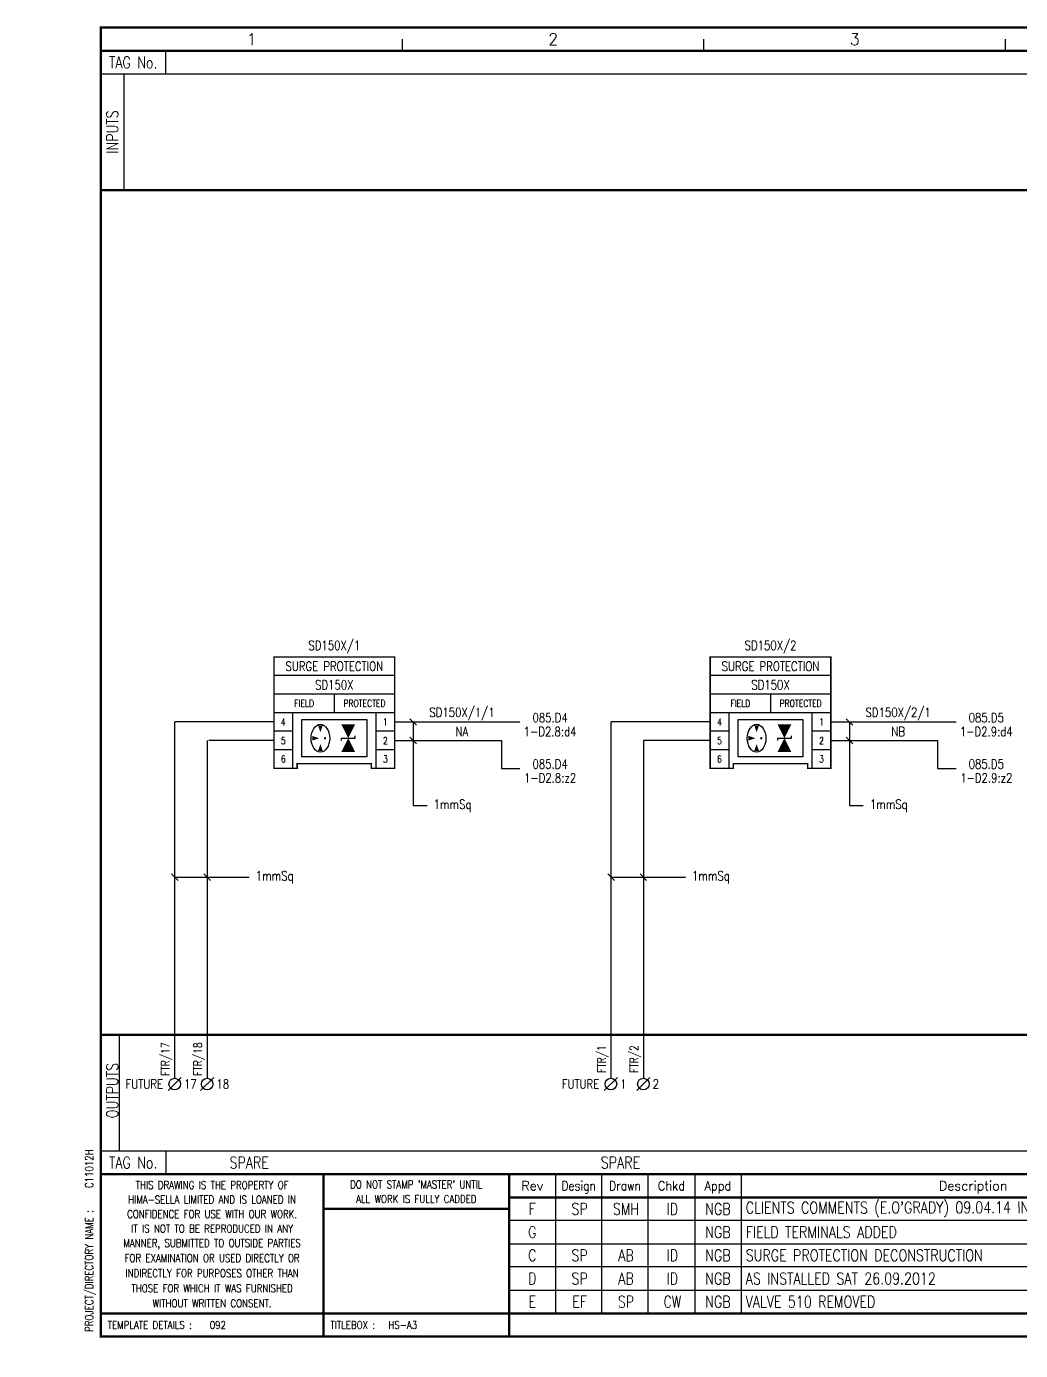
# Model space of a CAD drawing. Extents: x 0 to 414, y 0 to 285.
# Drawn here: x 0 to 214.2, y 0 to 285.2 of the extents above; entities that cross this region are included whole.
import ezdxf
from ezdxf.enums import TextEntityAlignment as Align

# ---------------------------------------------------------------- set-up
doc = ezdxf.new("R2010")
doc.units = 0
doc.header["$MEASUREMENT"] = 0
doc.linetypes.add('CONTINU', pattern=[0])
doc.layers.get('0').update_dxf_attribs({"linetype": 'CONTINUOUS'})
for name, color, linetype in [('CATALOGUE', 2, 'CONTINUOUS'), ('COL', 2, 'CONTINU'), ('COUNTER', 2, 'CONTINUOUS'), ('LOCATION', 2, 'CONTINUOUS'), ('PCABGREY-0_22', 7, 'CONTINUOUS'), ('PREFIX', 2, 'CONTINUOUS'), ('RECORD', 2, 'CONTINUOUS'), ('ROW', 2, 'CONTINU'), ('SNA', 2, 'CONTINUOUS'), ('TEXT', 2, 'CONTINUOUS'), ('TPOL', 3, 'CONTINUOUS'), ('UPS', 2, 'CONTINUOUS'), ('WIRENOS', 4, 'CONTINUOUS'), ('ZONE', 2, 'CONTINUOUS')]:
    doc.layers.add(name, color=color, linetype=linetype)
doc.styles.add('CATALOGU', font='romans.shx', dxfattribs={"width": 0.8})
doc.styles.add('LOCATION', font='ROMANS.shx', dxfattribs={"width": 0.8, "height": 2.5})
doc.styles.add('PINS', font='romans.shx', dxfattribs={"width": 0.8, "height": 2})
doc.styles.add('REFERENC', font='romans.shx', dxfattribs={"width": 0.8})
doc.styles.add('ROMAND', font='ROMAND')
doc.styles.add('ROMANS', font='romans.shx', dxfattribs={"width": 0.8})
doc.styles.add('SYMBOL', font='romans.shx', dxfattribs={"width": 0.8})
doc.styles.add('TERMINAL', font='romans.shx', dxfattribs={"width": 0.8, "height": 2})
doc.styles.add('ZONE', font='ROMANS.shx', dxfattribs={"width": 0.8, "height": 2.5})

# ---------------------------------------------------------------- blocks, each defined once
blk = doc.blocks.new('EDREV')
at = {"color": 2, "style": 'ROMANS', "width": 0.8}
for tag, p in [('DES', (129.2, 29.25)), ('DRN', (139.2, 29.25)), ('CHKD', (149.2, 29.25)), ('DES', (129.2, 24.25)), ('DRN', (139.2, 24.25)), ('CHKD', (149.2, 24.25)), ('DES', (129.2, 19.25)), ('DRN', (139.2, 19.25)), ('CHKD', (149.2, 19.25)), ('DES', (129.2, 14.25)), ('DRN', (139.2, 14.25)), ('CHKD', (149.2, 14.25)), ('DES', (129.2, 9.25)), ('DRN', (139.2, 9.25)), ('CHKD', (149.2, 9.25))]:
    blk.add_attdef(tag, text='', height=2.5, dxfattribs=at).set_placement(p, align=Align.CENTER)
blk = doc.blocks.new('SD150XIN')
for p, q in [((26, 10), (0, 10)), ((26, 6), (0, 6)), ((13, 6), (13, 2)), ((26, 2), (0, 2)), ((4, 2), (4, -10)), ((6, 0.5), (20, 0.5)), ((6, -7.5), (6, 0.5)), ((20, 0.5), (20, -7.5)), ((22, -10), (22, 2)), ((4, -2), (0, -2)), ((26, -2), (22, -2)), ((14.5, -3.5), (17.5, -3.5)), ((14.5, -3.5), (14.5, -4)), ((17.5, -3.5), (17.5, -3)), ((4, -6), (0, -6)), ((20, -7.5), (6, -7.5)), ((26, -6), (22, -6))]:
    blk.add_line(p, q)
at = {"const_width": 0.3}
blk.add_lwpolyline([(21, -9), (21, -10), (26, -10), (26, 14), (0, 14), (0, -10), (5, -10), (5, -9)], close=True, dxfattribs=at)
for points in [[(16, -0.5, 3, 0, 0), (16, -3.5, 0, 0, 0)], [(10, -0.75, 1, 0, 0), (10, -2.25, 0, 0, 0)], [(16, -6.5, 3, 0, 0), (16, -3.5, 0, 0, 0)], [(8.25, -3.5, 1, 0, 0), (9.75, -3.5, 0, 0, 0)], [(10, -6.25, 1, 0, 0), (10, -4.75, 0, 0, 0)]]:
    blk.add_lwpolyline(points, format="xyseb")
at = {"const_width": 0.25}
blk.add_lwpolyline([(10.88, -3.5, 1), (11.12, -3.5, 1)], format="xyb", close=True, dxfattribs=at)
blk.add_ellipse((10, -3.5), major_axis=(0, -3), ratio=0.6667)
at = {"style": 'ROMANS', "width": 0.8}
for s, height, p in [('SURGE PROTECTION', 2, (13, 12)), ('SD150X', 2, (13, 8)), ('FIELD', 1.5, (6.5, 4)), ('PROTECTED', 1.5, (19.5, 4)), ('4', 1.5, (2, 0)), ('1', 1.5, (24, 0)), ('5', 1.5, (2, -4)), ('2', 1.5, (24, -4)), ('6', 1.5, (2, -8)), ('3', 1.5, (24, -8))]:
    blk.add_text(s, height=height, dxfattribs=at).set_placement(p, align=Align.MIDDLE)
at = {"layer": 'CATALOGUE', "style": 'CATALOGU', "width": 0.8, "flags": 1}
blk.add_attdef('CATALOGUE', (28, 10), '', height=1, dxfattribs=at)
at = {"layer": 'LOCATION', "style": 'LOCATION', "width": 0.8, "flags": 1}
blk.add_attdef('LOCATION', (28, 8), '', height=1, dxfattribs=at)
at = {"layer": 'RECORD', "style": 'REFERENC', "width": 0.8, "flags": 1}
blk.add_attdef('RECORD', (28, 12), '', height=1, dxfattribs=at)
at = {"layer": 'SNA', "style": 'SYMBOL', "width": 0.8}
blk.add_attdef('SNA', text='', height=2, dxfattribs=at).set_placement((13, 15.5), align=Align.CENTER)
at = {"layer": 'TPOL', "style": 'PINS', "width": 0.8, "flags": 1}
for tag, p in [('CN1', (0, 0)), ('CN2', (0, -4)), ('CN3', (0, -8))]:
    blk.add_attdef(tag, text='', height=1.5, dxfattribs=at).set_placement(p, align=Align.MIDDLE_LEFT)
for tag, p in [('CN4', (26, 0)), ('CN5', (26, -4)), ('CN6', (26, -8))]:
    blk.add_attdef(tag, text='', height=1.5, dxfattribs=at).set_placement(p, align=Align.MIDDLE_RIGHT)
at = {"layer": 'ZONE', "style": 'ZONE', "width": 0.8, "flags": 1}
blk.add_attdef('ZONE', (28, 6), '', height=1, dxfattribs=at)
blk = doc.blocks.new('TERM02')
blk.add_line((1.4142, 1.4142), (-1.4142, -1.4142))
blk.add_circle((0, 0), 1.25)
at = {"layer": 'CATALOGUE', "style": 'CATALOGU', "width": 0.8, "flags": 9}
blk.add_attdef('CATALOGUE', (2, -3.5), '', height=0.5, dxfattribs=at)
at = {"layer": 'COUNTER', "style": 'SYMBOL', "width": 0.8, "flags": 8}
blk.add_attdef('COUNTER', text='', height=2, dxfattribs=at).set_placement((2, 0), align=Align.MIDDLE_LEFT)
at = {"layer": 'LOCATION', "style": 'LOCATION', "width": 0.8, "flags": 1}
blk.add_attdef('LOCATION', (2, -4.25), '', height=0.5, dxfattribs=at)
at = {"layer": 'PREFIX', "style": 'TERMINAL', "width": 0.8}
blk.add_attdef('PREFIX', text='', height=2, dxfattribs=at).set_placement((-2.5, 0), align=Align.MIDDLE_RIGHT)
at = {"layer": 'RECORD', "style": 'REFERENC', "width": 0.8, "flags": 9}
blk.add_attdef('RECORD', (2, -2.75), '', height=0.5, dxfattribs=at)
at = {"layer": 'SNA', "style": 'SYMBOL', "width": 0.8, "flags": 9}
blk.add_attdef('SNA', (2, -2), '', height=0.5, dxfattribs=at)
at = {"layer": 'TPOL', "style": 'PINS', "width": 0.8, "flags": 9}
blk.add_attdef('CN1', (0, 1.5), '', height=0.5, dxfattribs=at)
blk.add_attdef('CN2', text='', height=0.5, dxfattribs=at).set_placement((0, -1.5), align=Align.TOP_LEFT)
at = {"layer": 'ZONE', "style": 'ZONE', "width": 0.8, "flags": 1}
blk.add_attdef('ZONE', (2, -5), '', height=0.5, dxfattribs=at)
blk = doc.blocks.new('HS-A3')
at = {"color": 1}
for p, q in [((81, 280), (81, 282.5)), ((146, 280), (146, 282.5)), ((211, 280), (211, 282.5)), ((114, 38), (114, 8)), ((124, 8), (124, 38)), ((134, 8), (134, 38)), ((144, 38), (144, 8)), ((154, 38), (154, 8)), ((301.5, 28), (104, 28)), ((104, 23), (301.5, 23)), ((301.5, 18), (104, 18)), ((104, 13), (270.5, 13)), ((0, 0), (0, 0.025))]:
    blk.add_line(p, q, dxfattribs=at)
at = {"color": 1, "const_width": 0.5}
blk.add_lwpolyline([(16, 3), (409, 3), (409, 285), (16, 285)], close=True, dxfattribs=at)
for points in [[(16, 280), (404, 280)], [(409, 38), (16, 38)], [(64, 3), (64, 38)], [(104, 3), (104, 38)], [(270.5, 33), (104, 33)], [(104, 30.5), (64, 30.5)], [(270.5, 8), (16, 8)]]:
    blk.add_lwpolyline(points, dxfattribs=at)
at = {"color": 2, "style": 'ROMAND'}
for s, p in [('1', (48.5, 282.5)), ('2', (113.5, 282.5)), ('3', (178.5, 282.5))]:
    blk.add_text(s, height=2.5, dxfattribs=at).set_placement(p, align=Align.MIDDLE)
at = {"color": 3, "lineweight": 13, "style": 'ROMANS', "width": 0.8}
for s, p in [('THIS DRAWING IS THE PROPERTY OF', (40, 35.6443)), ("DO NOT STAMP 'MASTER' UNTIL", (84, 35.7693)), ('HIMA-SELLA LIMITED AND IS LOANED IN', (40, 32.5193)), ('ALL WORK IS FULLY CADDED', (84, 32.6443)), ('CONFIDENCE FOR USE WITH OUR WORK.', (40, 29.3879)), ('IT IS NOT TO BE REPRODUCED IN ANY', (40, 26.2629)), ('MANNER, SUBMITTED TO OUTSIDE PARTIES', (40, 23.1379)), ('FOR EXAMINATION OR USED DIRECTLY OR', (40, 19.9054)), ('INDIRECTLY FOR PURPOSES OTHER THAN', (40, 16.6554)), ('THOSE FOR WHICH IT WAS FURNISHED', (40, 13.4054)), ('WITHOUT WRITTEN CONSENT.', (40, 10.1554))]:
    blk.add_text(s, height=1.7, dxfattribs=at).set_placement(p, align=Align.MIDDLE_CENTER)
at = {"color": 4, "style": 'ROMAND'}
for s, p in [('Rev', (109, 34.5)), ('Description', (204, 34.5))]:
    blk.add_text(s, height=2, dxfattribs=at).set_placement(p, align=Align.CENTER)
for s, width, p in [('Design', 0.85, (119, 34.5)), ('Drawn', 0.85, (129, 34.5)), ('Chkd', 0.9, (139, 34.5)), ('Appd', 0.9, (149, 34.5))]:
    blk.add_text(s, height=2, dxfattribs=dict(at, width=width)).set_placement(p, align=Align.CENTER)
at = {"color": 3, "style": 'ROMANS', "width": 0.8}
blk.add_text('PROJECT/DIRECTORY NAME :', height=1.7, rotation=90, dxfattribs=at).set_placement((13.5, 4), align=Align.MIDDLE_LEFT)
for s, p in [('TEMPLATE DETAILS :', (17.5, 5.5)), ('TITLEBOX :', (65.5, 5.5)), ('HS-A3', (78, 5.5))]:
    blk.add_text(s, height=1.7, dxfattribs=at).set_placement(p, align=Align.MIDDLE_LEFT)
at = {"layer": 'COL', "style": 'ROMAND', "flags": 9}
for tag, p in [('COL1', (48.5, 282.5)), ('COL2', (113.5, 282.5)), ('COL3', (178.5, 282.5)), ('COL4', (243.5, 282.5)), ('COL5', (308.5, 282.5)), ('COL6', (373.5, 282.5))]:
    blk.add_attdef(tag, p, '', height=2.5, dxfattribs=at)
at = {"layer": 'ROW', "style": 'ROMAND', "flags": 9}
for tag, p in [('ROW1', (406.5, 249.5)), ('ROW2', (406.5, 188.5)), ('ROW3', (406.5, 127.5)), ('ROW4', (406.5, 66.5))]:
    blk.add_attdef(tag, p, '', height=2.5, dxfattribs=at)
at = {"layer": 'UPS', "color": 3, "style": 'ROMANS', "width": 0.8, "flags": 8}
blk.add_attdef('PROJS->NOMPRO', text='', height=1.7, rotation=90, dxfattribs=at).set_placement((13.5, 35), align=Align.MIDDLE_LEFT)
at = {"layer": 'UPS', "style": 'ROMANS', "width": 3.1263, "flags": 8}
blk.add_attdef('PLANOS->MCAN1', text='', height=2.5, rotation=0.061173, dxfattribs=at).set_placement((155, 31.6443), (254, 31.75), align=Align.FIT)
at = {"layer": 'UPS', "style": 'ROMANS', "width": 0.8, "flags": 8}
for tag, height, p in [('PLANOS->VERIF', 2.5, (293.5, 34.25)), ('PLANOS->CANVI1', 2.5, (109, 29.25)), ('PLANOS->NCAN1', 2.5, (149, 29.25)), ('PLANOS->DCAN1', 2.5, (262.5, 29.25)), ('PLANOS->ORIG', 2.5, (293.5, 29.25)), ('PLANOS->CANVI2', 2.5, (109, 24.25)), ('PLANOS->NCAN2', 2.5, (149, 24.25)), ('PLANOS->DCAN2', 2.5, (262.5, 24.25)), ('PLANOS->HECHF', 2.5, (293.5, 24.25)), ('PLANOS->CANVI3', 2.5, (109, 19.25)), ('PLANOS->NCAN3', 2.5, (149, 19.25)), ('PLANOS->DCAN3', 2.5, (262.5, 19.25)), ('PLANOS->HECHD', 2.5, (293.5, 19.25)), ('PLANOS->CANVI4', 2.5, (109, 14.25)), ('PLANOS->NCAN4', 2.5, (149, 14.25)), ('PLANOS->DCAN4', 2.5, (262.5, 14.25)), ('PLANOS->DATACREA', 2.5, (293.5, 14.25)), ('PLANOS->CANVI5', 2.5, (109, 9.25)), ('PLANOS->NCAN5', 2.5, (149, 9.25)), ('PLANOS->DCAN5', 2.5, (262.5, 9.25)), ('PLANOS->NR1', 2.5, (293.5, 9.25)), ('PROJS->DESCPRO3', 5, (345.5, 5.5)), ('PLANOS->PLANO', 5, (378.5, 5.5)), ('PLANOS->USER', 5, (402.75, 5.5)), ('PLANOS->NR2', 2.5, (293.5, 4.25))]:
    blk.add_attdef(tag, text='', height=height, dxfattribs=at).set_placement(p, align=Align.CENTER)
at = {"layer": 'UPS', "style": 'ROMANS', "flags": 8}
for tag, width, p, p2 in [('PLANOS->MCAN2', 3.0574, (155, 26.75), (254, 26.75)), ('PLANOS->MCAN3', 3.0574, (155, 21.75), (254, 21.75)), ('PLANOS->MCAN4', 3.0462, (155, 16.75), (254, 16.75)), ('PLANOS->MCAN5', 3.0574, (155, 11.75), (254, 11.75))]:
    blk.add_attdef(tag, text='', height=2.5, dxfattribs=dict(at, width=width)).set_placement(p, p2, align=Align.FIT)
at = {"layer": 'UPS', "style": 'ROMANS', "width": 0.8, "flags": 8}
blk.add_attdef('PLANOS->DENOM', (313.5, 24.25), '', height=2.5, dxfattribs=at)
at = {"layer": 'UPS', "color": 4, "style": 'ROMANS', "width": 0.8, "flags": 8}
for tag, p in [('PROJS->DESCPRO1', (303, 19.25)), ('PROJS->DESCPRO2', (303, 14.25))]:
    blk.add_attdef(tag, p, '', height=2.5, dxfattribs=at)
at = {"layer": 'UPS', "color": 3, "style": 'ROMANS', "width": 0.8, "flags": 8}
blk.add_attdef('PLANOS->PROTOTIPO', text='', height=1.7, dxfattribs=at).set_placement((39.5, 5.5), align=Align.MIDDLE_LEFT)
at = {"layer": 'UPS', "style": 'ROMANS', "width": 0.8, "flags": 8}
blk.add_attdef('PLANOS->OBS4', text='', height=2.5, dxfattribs=at).set_placement((107, 5.5), align=Align.MIDDLE_LEFT)

msp = doc.modelspace()

# ---------------------------------------------------------------- linework, layer by layer
at = {"color": 1}
for p, q in [((30, 275), (30, 280)), ((404, 275), (16, 275)), ((21, 275), (21, 250)), ((20, 68), (20, 43)), ((16, 43), (326.6546, 43)), ((30, 43), (30, 38))]:
    msp.add_line(p, q, dxfattribs=at)
for p, q in [((31.9869, 58.6632), (31.98398, 135.4107)), ((53.3376, 135.4107), (31.9869, 135.4107)), ((79.3376, 135.4107), (106.3376, 135.4107)), ((82.6304, 136.1178), (84.0447, 134.7036)), ((83.3376, 135.4107), (83.3376, 117.4107)), ((147.3376, 135.4107), (125.9869, 135.4107)), ((125.9869, 58.6632), (125.9869, 135.4107)), ((173.3376, 135.4107), (200.3376, 135.4107)), ((176.6304, 136.1178), (178.0447, 134.7036)), ((177.3376, 135.4107), (177.3376, 117.4107)), ((53.3376, 131.4107), (39.2756, 131.4107)), ((79.3376, 131.4107), (102.3376, 131.4107)), ((82.6304, 132.1178), (84.0447, 130.7036)), ((102.3376, 131.4107), (102.3376, 125.4107)), ((147.3376, 131.4107), (132.9381, 131.4107)), ((173.3376, 131.4107), (196.3376, 131.4107)), ((176.6304, 132.1178), (178.0447, 130.7036)), ((196.3376, 131.4107), (196.3376, 125.4107)), ((102.3376, 125.4107), (106.3376, 125.4107)), ((196.3376, 125.4107), (200.3376, 125.4107)), ((83.3376, 117.4107), (86.3376, 117.4107)), ((177.3376, 117.4107), (180.3376, 117.4107)), ((31.2781, 102.7071), (32.6924, 101.2929)), ((38.231, 102.7071), (39.6452, 101.2929)), ((125.2797, 102.7071), (126.694, 101.2929)), ((132.231, 102.7071), (133.6452, 101.2929)), ((31.98525, 102), (48, 102)), ((125.9869, 102), (142, 102))]:
    msp.add_line(p, q)
at = {"color": 1, "const_width": 0.5}
for points in [[(404, 250), (16, 250)], [(16, 68), (326.6546, 68)]]:
    msp.add_lwpolyline(points, dxfattribs=at)
at = {"layer": 'PCABGREY-0_22'}
for p, q in [((38.9381, 131.4107), (38.9381, 58.6642)), ((132.9381, 131.4107), (132.9381, 58.6642))]:
    msp.add_line(p, q, dxfattribs=at)

# ---------------------------------------------------------------- block references
ref = msp.add_blockref('HS-A3', (0, 0))
ref.add_attrib('PROJS->NOMPRO', 'C11012H', dxfattribs={"layer": 'UPS', "color": 3, "height": 1.7, "rotation": 90, "style": 'ROMANS', "width": 0.8, "flags": 8}).set_placement((13.5, 35), align=Align.MIDDLE_LEFT)
ref.add_attrib('PLANOS->PROTOTIPO', '092', dxfattribs={"layer": 'UPS', "color": 3, "height": 1.7, "style": 'ROMANS', "width": 0.8, "flags": 8}).set_placement((39.5, 5.5), align=Align.MIDDLE_LEFT)
ref.add_attrib('PLANOS->NCAN5', 'NGB', dxfattribs={"layer": 'UPS', "height": 2.5, "style": 'ROMANS', "width": 0.8, "flags": 8}).set_placement((149, 9.25), align=Align.CENTER)
ref.add_attrib('PLANOS->NCAN2', 'NGB', dxfattribs={"layer": 'UPS', "height": 2.5, "style": 'ROMANS', "width": 0.8, "flags": 8}).set_placement((149, 24.25), align=Align.CENTER)
ref.add_attrib('PLANOS->NCAN3', 'NGB', dxfattribs={"layer": 'UPS', "height": 2.5, "style": 'ROMANS', "width": 0.8, "flags": 8}).set_placement((149, 19.25), align=Align.CENTER)
ref.add_attrib('PLANOS->NCAN4', 'NGB', dxfattribs={"layer": 'UPS', "height": 2.5, "style": 'ROMANS', "width": 0.8, "flags": 8}).set_placement((149, 14.25), align=Align.CENTER)
ref.add_attrib('PLANOS->NCAN1', 'NGB', dxfattribs={"layer": 'UPS', "height": 2.5, "style": 'ROMANS', "width": 0.8, "flags": 8}).set_placement((149, 29.25), align=Align.CENTER)
ref.add_attrib('PLANOS->CANVI5', 'E', dxfattribs={"layer": 'UPS', "height": 2.5, "style": 'ROMANS', "width": 0.8, "flags": 8}).set_placement((109, 9.25), align=Align.CENTER)
ref.add_attrib('PLANOS->CANVI4', 'D', dxfattribs={"layer": 'UPS', "height": 2.5, "style": 'ROMANS', "width": 0.8, "flags": 8}).set_placement((109, 14.25), align=Align.CENTER)
ref.add_attrib('PLANOS->CANVI2', 'G', dxfattribs={"layer": 'UPS', "height": 2.5, "style": 'ROMANS', "width": 0.8, "flags": 8}).set_placement((109, 24.25), align=Align.CENTER)
ref.add_attrib('PLANOS->CANVI3', 'C', dxfattribs={"layer": 'UPS', "height": 2.5, "style": 'ROMANS', "width": 0.8, "flags": 8}).set_placement((109, 19.25), align=Align.CENTER)
ref.add_attrib('PLANOS->CANVI1', 'F', dxfattribs={"layer": 'UPS', "height": 2.5, "style": 'ROMANS', "width": 0.8, "flags": 8}).set_placement((109, 29.25), align=Align.CENTER)
for name, p, values in [('SD150XIN', (53.3376, 135.4107), {'SNA': 'SD150X/1'}), ('SD150XIN', (147.3376, 135.4107), {'SNA': 'SD150X/2'}), ('TERM02', (31.9381, 57.4142), {'COUNTER': '17', 'PREFIX': 'FUTURE'}), ('TERM02', (38.9381, 57.4142), {'COUNTER': '18'}), ('TERM02', (125.9381, 57.4142), {'COUNTER': '1', 'PREFIX': 'FUTURE'}), ('TERM02', (132.9381, 57.4142), {'COUNTER': '2'})]:
    msp.add_blockref(name, p).add_auto_attribs(values)
ref = msp.add_blockref('EDREV', (-10, 0))
ref.add_attrib('DES', 'SP', dxfattribs={"color": 2, "height": 2.5, "style": 'ROMANS', "width": 0.8}).set_placement((119.2, 29.25), align=Align.CENTER)
ref.add_attrib('DRN', 'SMH', dxfattribs={"color": 2, "height": 2.5, "style": 'ROMANS', "width": 0.8}).set_placement((129.2, 29.25), align=Align.CENTER)
ref.add_attrib('CHKD', 'ID', dxfattribs={"color": 2, "height": 2.5, "style": 'ROMANS', "width": 0.8}).set_placement((139.2, 29.25), align=Align.CENTER)
ref.add_attrib('DES', 'SP', dxfattribs={"color": 2, "height": 2.5, "style": 'ROMANS', "width": 0.8}).set_placement((119.2, 19.25), align=Align.CENTER)
ref.add_attrib('DRN', 'AB', dxfattribs={"color": 2, "height": 2.5, "style": 'ROMANS', "width": 0.8}).set_placement((129.2, 19.25), align=Align.CENTER)
ref.add_attrib('CHKD', 'ID', dxfattribs={"color": 2, "height": 2.5, "style": 'ROMANS', "width": 0.8}).set_placement((139.2, 19.25), align=Align.CENTER)
ref.add_attrib('DES', 'SP', dxfattribs={"color": 2, "height": 2.5, "style": 'ROMANS', "width": 0.8}).set_placement((119.2, 14.25), align=Align.CENTER)
ref.add_attrib('DRN', 'AB', dxfattribs={"color": 2, "height": 2.5, "style": 'ROMANS', "width": 0.8}).set_placement((129.2, 14.25), align=Align.CENTER)
ref.add_attrib('CHKD', 'ID', dxfattribs={"color": 2, "height": 2.5, "style": 'ROMANS', "width": 0.8}).set_placement((139.2, 14.25), align=Align.CENTER)
ref.add_attrib('DES', 'EF', dxfattribs={"color": 2, "height": 2.5, "style": 'ROMANS', "width": 0.8}).set_placement((119.2, 9.25), align=Align.CENTER)
ref.add_attrib('DRN', 'SP', dxfattribs={"color": 2, "height": 2.5, "style": 'ROMANS', "width": 0.8}).set_placement((129.2, 9.25), align=Align.CENTER)
ref.add_attrib('CHKD', 'CW', dxfattribs={"color": 2, "height": 2.5, "style": 'ROMANS', "width": 0.8}).set_placement((139.2, 9.25), align=Align.CENTER)

# ---------------------------------------------------------------- texts
at = {"color": 1, "style": 'ROMANS', "width": 0.8}
for p in [(23, 277.5), (23, 40.5)]:
    msp.add_text('TAG No.', height=2.5, dxfattribs=at).set_placement(p, align=Align.MIDDLE)
for s, p in [('INPUTS', (18.5, 262.5)), ('OUTPUTS', (18.5, 56))]:
    msp.add_text(s, height=2.5, rotation=90, dxfattribs=at).set_placement(p, align=Align.MIDDLE)
at = {"layer": 'TEXT', "style": 'ROMANS', "width": 0.8}
for s, height, p in [('SD150X/1/1', 2, (93.8376, 137.3437)), ('085.D4', 2, (112.8376, 136.3437)), ('SD150X/2/1', 2, (187.8376, 137.3437)), ('085.D5', 2, (206.8376, 136.3437)), ('NA', 2, (93.8376, 133.3437)), ('1-D2.8:d4', 2, (112.8376, 133.3437)), ('NB', 2, (187.8376, 133.3437)), ('1-D2.9:d4', 2, (206.8376, 133.3437)), ('085.D4', 2, (112.8376, 126.3437)), ('085.D5', 2, (206.8376, 126.3437)), ('1-D2.8:z2', 2, (112.8376, 123.3437)), ('1-D2.9:z2', 2, (206.8376, 123.3437)), ('1mmSq', 2, (91.8244, 117.3437)), ('1mmSq', 2, (185.8244, 117.3437)), ('1mmSq', 2, (53.4869, 101.933)), ('1mmSq', 2, (147.4869, 101.933)), ('SPARE', 2.5, (48, 40.5)), ('SPARE', 2.5, (128, 40.5))]:
    msp.add_text(s, height=height, dxfattribs=at).set_placement(p, align=Align.MIDDLE)
at = {"layer": 'UPS', "insert": (155, 32.02302), "char_height": 2.5, "width": 99, "attachment_point": 1, "rotation": 0.0630253, "style": 'ROMANS'}
msp.add_mtext("CLIENTS COMMENTS (E.O'GRADY) 09.04.14 INCORPORATED", dxfattribs=at)
at = {"layer": 'UPS', "char_height": 2.5, "width": 99, "attachment_point": 1, "style": 'ROMANS'}
for s, insert in [('FIELD TERMINALS ADDED', (155, 26.75)), ('SURGE PROTECTION DECONSTRUCTION', (155, 21.75)), ('AS INSTALLED SAT 26.09.2012', (155, 16.75)), ('VALVE 510 REMOVED', (155, 11.75))]:
    msp.add_mtext(s, dxfattribs=dict(at, insert=insert))
at = {"layer": 'WIRENOS', "style": 'ROMANS', "width": 0.8}
for s, p in [('FTR/17', (30.04725, 62.7688)), ('FTR/18', (37.04725, 62.7688)), ('FTR/1', (124.0476, 62.7688)), ('FTR/2', (131.0476, 62.7688))]:
    msp.add_text(s, height=1.8, rotation=90, dxfattribs=at).set_placement(p, align=Align.MIDDLE)

doc.saveas('drawing.dxf')
